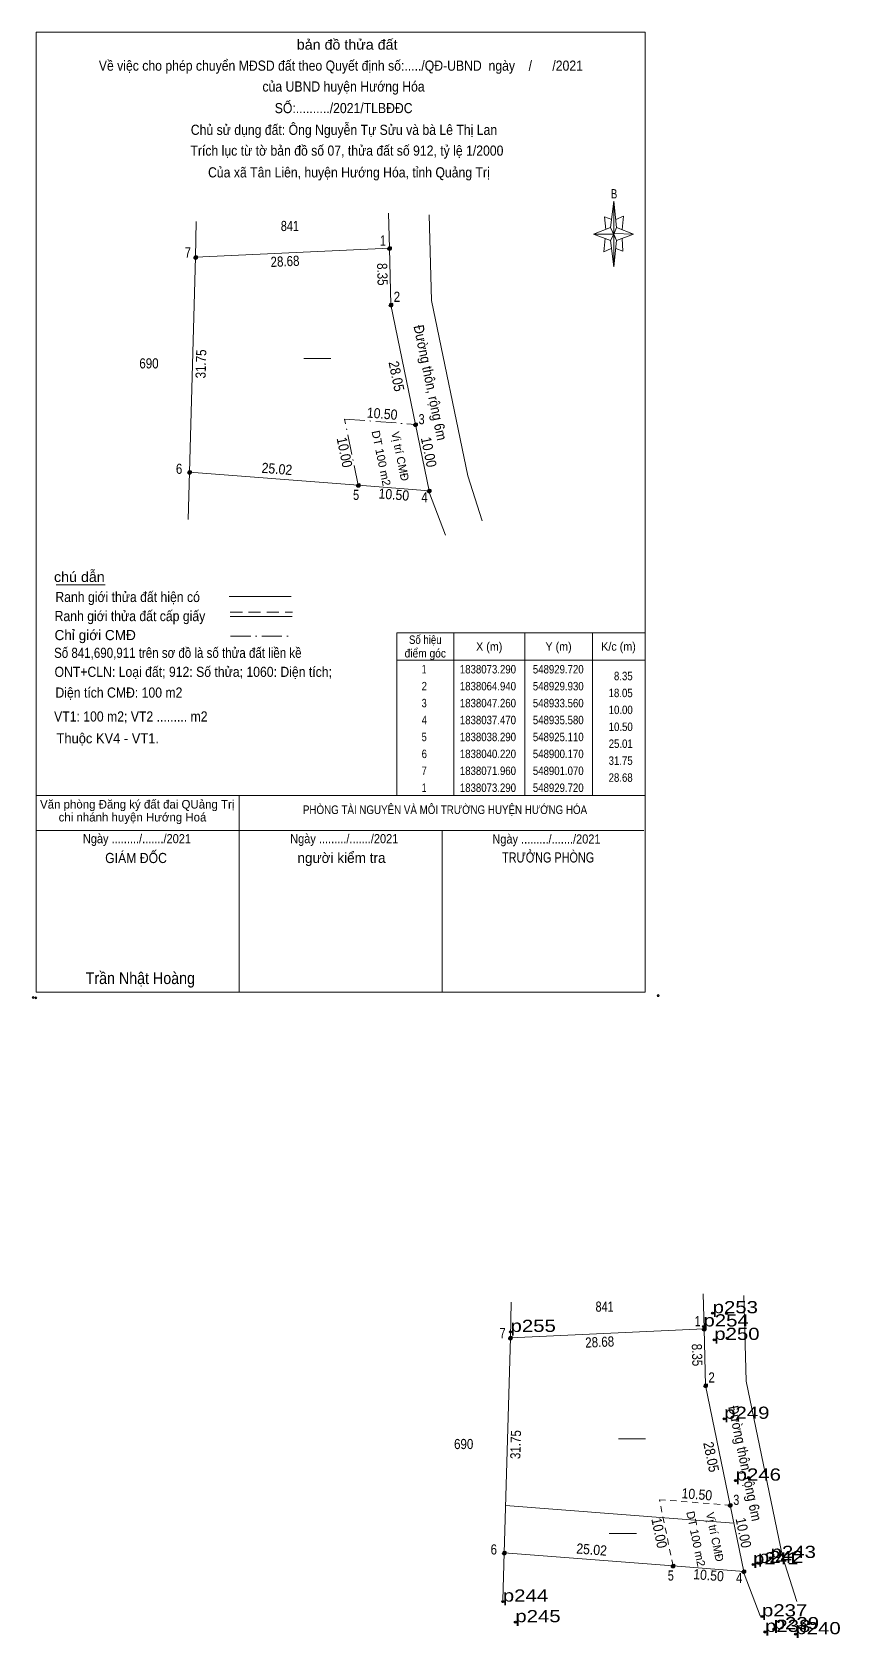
# Model space of a CAD drawing. Header units: metres. Extents: x 548830 to 548950, y 1838028 to 1838265.
import ezdxf
from ezdxf.enums import TextEntityAlignment as Align

# ---------------------------------------------------------------- set-up
doc = ezdxf.new("R2010")
doc.units = ezdxf.units.M
doc.header["$LTSCALE"] = 0.6
doc.header["$PDMODE"] = 32
doc.header["$PDSIZE"] = 0.3
for name, pattern in [('DOT_DASHED', [7.7, 5, -1.2, 0.3, -1.2]), ('MEDIUM_DASHED', [4.5, 3, -1.5]), ('SHORT_DASHED', [2.7, 1.5, -1.2])]:
    doc.linetypes.add(name, pattern=pattern)
for name, color, linetype, lineweight in [('10', 7, 'Continuous', 13), ('17', 7, 'Continuous', 13), ('18', 7, 'Continuous', 13), ('4', 7, 'Continuous', 13), ('5', 7, 'Continuous', 13), ('6', 7, 'Continuous', 13), ('63', 7, 'SHORT_DASHED', 13)]:
    doc.layers.add(name, color=color, linetype=linetype, lineweight=lineweight)
doc.layers.add('12', color=7, linetype='Continuous')
doc.layers.add('7', color=7, linetype='Continuous')

msp = doc.modelspace()

# ---------------------------------------------------------------- hatches: boundary and pattern name
at = {"layer": '63'}
for points in [[(548854.86, 1838231.56, 1), (548854.26, 1838231.56, 1)], [(548883.51, 1838232.89, 1), (548882.91, 1838232.89, 1)], [(548883.72, 1838224.54, 1), (548883.12, 1838224.54, 1)], [(548887.35, 1838206.86, 1), (548886.75, 1838206.86, 1)], [(548853.96, 1838199.82, 1), (548853.36, 1838199.82, 1)], [(548878.9, 1838197.89, 1), (548878.3, 1838197.89, 1)], [(548889.37, 1838197.07, 1), (548888.77, 1838197.07, 1)], [(548930.02, 1838073.29, 1), (548929.42, 1838073.29, 1)], [(548901.37, 1838071.96, 1), (548900.77, 1838071.96, 1)], [(548930.23, 1838064.94, 1), (548929.63, 1838064.94, 1)], [(548933.86, 1838047.26, 1), (548933.26, 1838047.26, 1)], [(548900.47, 1838040.22, 1), (548899.87, 1838040.22, 1)], [(548925.41, 1838038.29, 1), (548924.81, 1838038.29, 1)], [(548935.88, 1838037.47, 1), (548935.28, 1838037.47, 1)]]:
    msp.add_hatch(color=256, dxfattribs=at).paths.add_polyline_path(points)

# ---------------------------------------------------------------- linework, layer by layer
at = {"layer": '10'}
for p, q in [((548854.56, 1838231.56), (548883.21, 1838232.89)), ((548870.54, 1838216.63), (548874.54, 1838216.63)), ((548889.07, 1838197.07), (548889.14, 1838196.71)), ((548901.07, 1838071.96), (548929.72, 1838073.29)), ((548917.05, 1838057.03), (548921.05, 1838057.03)), ((548915.69, 1838043.05), (548919.69, 1838043.05)), ((548935.58, 1838037.47), (548935.65, 1838037.11))]:
    msp.add_line(p, q, dxfattribs=at)
at = {"layer": '10', "linetype": 'DOT_DASHED'}
msp.add_line((548876.58, 1838207.67), (548887.05, 1838206.86), dxfattribs=at)
at = {"layer": '10', "linetype": 'SHORT_DASHED'}
msp.add_line((548923.09, 1838048.07), (548933.56, 1838047.26), dxfattribs=at)
at = {"layer": '10'}
for points in [[(548853.46, 1838192.82), (548853.66, 1838199.82), (548854.56, 1838231.56)], [(548853.66, 1838199.82), (548878.6, 1838197.89), (548889.07, 1838197.07)], [(548899.97, 1838033.22), (548900.17, 1838040.22), (548901.07, 1838071.96)], [(548900.17, 1838040.22), (548925.11, 1838038.29), (548935.58, 1838037.47)]]:
    msp.add_lwpolyline(points, dxfattribs=at)
at = {"layer": '17'}
for p, q in [((548833.93, 1838183.18), (548841.17, 1838183.18)), ((548934.11, 1838044.61), (548900.37, 1838047.23))]:
    msp.add_line(p, q, dxfattribs=at)
at = {"layer": '18'}
for p, q in [((548883.42, 1838224.54), (548883.21, 1838232.89)), ((548891.48, 1838190.5), (548889.14, 1838196.71)), ((548929.93, 1838064.94), (548929.72, 1838073.29)), ((548937.99, 1838030.9), (548935.65, 1838037.11))]:
    msp.add_line(p, q, dxfattribs=at)
for points in [[(548889.07, 1838197.07), (548887.05, 1838206.86), (548883.42, 1838224.54)], [(548935.58, 1838037.47), (548933.56, 1838047.26), (548929.93, 1838064.94)]]:
    msp.add_lwpolyline(points, dxfattribs=at)
at = {"layer": '4'}
for p, q in [((548854.66, 1838236.84), (548854.56, 1838231.56)), ((548883.21, 1838232.89), (548883.08, 1838238.07)), ((548889.41, 1838225.15), (548889.09, 1838237.81)), ((548894.77, 1838199.3), (548889.41, 1838225.15)), ((548896.92, 1838192.64), (548894.77, 1838199.3)), ((548929.72, 1838073.29), (548929.59, 1838078.47)), ((548935.92, 1838065.55), (548935.6, 1838078.21)), ((548901.17, 1838077.24), (548901.07, 1838071.96)), ((548941.28, 1838039.7), (548935.92, 1838065.55)), ((548943.43, 1838033.04), (548941.28, 1838039.7))]:
    msp.add_line(p, q, dxfattribs=at)
at = {"layer": '4', "linetype": 'DOT_DASHED'}
msp.add_line((548878.6, 1838197.89), (548876.58, 1838207.67), dxfattribs=at)
at = {"layer": '4', "linetype": 'SHORT_DASHED'}
msp.add_line((548925.11, 1838038.29), (548923.09, 1838048.07), dxfattribs=at)
at = {"layer": '5'}
for p, q in [((548915.88, 1838235.95), (548916.38, 1838239.85)), ((548915.88, 1838234.05), (548913.38, 1838234.95)), ((548916.78, 1838235.95), (548919.28, 1838234.95)), ((548917.58, 1838234.35), (548917.68, 1838232.45)), ((548916.78, 1838234.05), (548916.38, 1838230.15)), ((548917.68, 1838232.45), (548916.68, 1838232.85)), ((548861.01, 1838123.01), (548861.01, 1838152.07)), ((548831.01, 1838146.91), (548920.81, 1838146.91)), ((548831.01, 1838146.91), (548920.81, 1838146.91)), ((548831.01, 1838146.91), (548920.81, 1838146.91)), ((548891.01, 1838123.01), (548891.01, 1838146.91))]:
    msp.add_line(p, q, dxfattribs=at)
for points in [[(548831.01, 1838264.81), (548921.01, 1838264.81), (548921.01, 1838123.01), (548831.01, 1838123.01)], [(548916.38, 1838239.85), (548916.78, 1838235.95), (548916.38, 1838234.95)], [(548916.38, 1838234.95), (548913.38, 1838234.95), (548915.88, 1838235.95), (548916.78, 1838234.05), (548919.28, 1838234.95), (548916.38, 1838235.05)], [(548916.38, 1838234.95), (548916.38, 1838230.15), (548915.88, 1838234.05)]]:
    msp.add_lwpolyline(points, close=True, dxfattribs=at)
for points in [[(548916.08, 1838237.15), (548914.98, 1838237.55), (548915.18, 1838235.65)], [(548916.68, 1838237.15), (548917.78, 1838237.65), (548917.58, 1838235.65)], [(548916.38, 1838234.95), (548915.88, 1838235.95), (548913.38, 1838234.95)], [(548915.08, 1838234.35), (548914.88, 1838232.35), (548915.98, 1838232.85)], [(548916.38, 1838234.95), (548916.78, 1838234.05), (548919.28, 1838234.95)], [(548921.01, 1838123.01), (548831.01, 1838123.01), (548831.01, 1838146.91)]]:
    msp.add_lwpolyline(points, dxfattribs=at)
for p in [(548830.54, 1838122.24), (548830.94, 1838122.17)]:
    msp.add_point(p, dxfattribs=at)
at = {"layer": '6'}
for p, q in [((548859.53, 1838181.44), (548868.67, 1838181.44)), ((548859.67, 1838178.51), (548868.81, 1838178.51)), ((548831.01, 1838152.07), (548921.01, 1838152.07))]:
    msp.add_line(p, q, dxfattribs=at)
at = {"layer": '6', "linetype": 'MEDIUM_DASHED'}
msp.add_line((548859.67, 1838179.13), (548868.87, 1838179.13), dxfattribs=at)
at = {"layer": '6'}
msp.add_point((548922.91, 1838122.51), dxfattribs=at)
at = {"layer": '63', "linetype": 'DOT_DASHED'}
msp.add_line((548859.7, 1838175.59), (548868.9, 1838175.59), dxfattribs=at)
at = {"layer": '63', "linetype": 'Continuous'}
for p, q in [((548892.71, 1838176.07), (548892.71, 1838152.07)), ((548903.21, 1838176.07), (548903.21, 1838152.07)), ((548913.21, 1838176.07), (548913.21, 1838152.07)), ((548884.31, 1838172.07), (548921.01, 1838172.07))]:
    msp.add_line(p, q, dxfattribs=at)
msp.add_lwpolyline([(548884.31, 1838176.07), (548921.01, 1838176.07), (548921.01, 1838152.07), (548884.31, 1838152.07)], close=True, dxfattribs=at)
at = {"layer": '63'}
for centre in [(548854.56, 1838231.56), (548883.21, 1838232.89), (548883.42, 1838224.54), (548887.05, 1838206.86), (548853.66, 1838199.82), (548878.6, 1838197.89), (548889.07, 1838197.07), (548929.72, 1838073.29), (548901.07, 1838071.96), (548929.93, 1838064.94), (548933.56, 1838047.26), (548900.17, 1838040.22), (548925.11, 1838038.29), (548935.58, 1838037.47)]:
    msp.add_circle(centre, 0.3, dxfattribs=at)
at = {"layer": '7'}
for p in [(548930.97, 1838075.6), (548933.02, 1838075.58), (548901.1, 1838072.84), (548929.61, 1838073.65), (548931.21, 1838071.66), (548933.11, 1838071.93), (548932.67, 1838060.01), (548934.64, 1838059.91), (548934.37, 1838050.88), (548936.25, 1838051.32), (548936.94, 1838038.5), (548937.66, 1838038.71), (548939.54, 1838039.46), (548899.96, 1838033.01), (548938.26, 1838030.83), (548901.81, 1838029.97), (548938.71, 1838028.53), (548940, 1838028.94), (548943.2, 1838028.2)]:
    msp.add_point(p, dxfattribs=at)

# ---------------------------------------------------------------- texts
at = {"layer": '12', "width": 1.25}
for s, p in [('p254', (548929.61, 1838073.65)), ('p254', (548929.61, 1838073.65)), ('p254', (548929.61, 1838073.65)), ('p253', (548930.97, 1838075.6)), ('p253', (548930.97, 1838075.6)), ('p253', (548930.97, 1838075.6)), ('p255', (548901.1, 1838072.84)), ('p255', (548901.1, 1838072.84)), ('p255', (548901.1, 1838072.84)), ('p250', (548931.21, 1838071.66)), ('p250', (548931.21, 1838071.66)), ('p250', (548931.21, 1838071.66)), ('p249', (548932.67, 1838060.01)), ('p249', (548932.67, 1838060.01)), ('p249', (548932.67, 1838060.01)), ('p246', (548934.37, 1838050.88)), ('p246', (548934.37, 1838050.88)), ('p246', (548934.37, 1838050.88)), ('p241', (548936.94, 1838038.5)), ('p241', (548936.94, 1838038.5)), ('p241', (548936.94, 1838038.5)), ('p242', (548937.66, 1838038.71)), ('p242', (548937.66, 1838038.71)), ('p242', (548937.66, 1838038.71)), ('p243', (548939.54, 1838039.46)), ('p243', (548939.54, 1838039.46)), ('p243', (548939.54, 1838039.46)), ('p244', (548899.96, 1838033.01)), ('p244', (548899.96, 1838033.01)), ('p244', (548899.96, 1838033.01)), ('p237', (548938.26, 1838030.83)), ('p237', (548938.26, 1838030.83)), ('p237', (548938.26, 1838030.83)), ('p245', (548901.81, 1838029.97)), ('p245', (548901.81, 1838029.97)), ('p245', (548901.81, 1838029.97)), ('p238', (548938.71, 1838028.53)), ('p238', (548938.71, 1838028.53)), ('p238', (548938.71, 1838028.53)), ('p239', (548940, 1838028.94)), ('p239', (548940, 1838028.94)), ('p239', (548940, 1838028.94)), ('p240', (548943.2, 1838028.2)), ('p240', (548943.2, 1838028.2)), ('p240', (548943.2, 1838028.2))]:
    msp.add_text(s, height=1.8, dxfattribs=at).set_placement(p)
at = {"layer": '4'}
for s, width, p in [('841', 0.8, (548868.49, 1838235.43)), ('690', 0.85, (548847.665, 1838215.14)), ('841', 0.8, (548915, 1838075.83)), ('690', 0.85, (548894.175, 1838055.54))]:
    msp.add_text(s, height=1.5, dxfattribs=dict(at, width=width)).set_placement(p, align=Align.CENTER)
for s, rotation, width, p in [('28.68', 2.658, 0.85, (548867.8002, 1838230.2117)), ('8.35', 271.441, 0.85, (548881.4122, 1838229.0239)), ('Đường thôn, rộng 6m', 281.714, 0.9, (548888.5133, 1838212.8923)), ('31.75', 88.376, 0.85, (548856.0916, 1838215.7837)), ('28.05', 281.622, 0.9, (548883.5146, 1838213.8311)), ('28.68', 2.658, 0.85, (548914.3102, 1838070.6117)), ('8.35', 271.441, 0.85, (548927.9222, 1838069.4239)), ('Đường thôn, rộng 6m', 281.714, 0.9, (548935.0233, 1838053.2923)), ('31.75', 88.376, 0.85, (548902.6016, 1838056.1837)), ('28.05', 281.622, 0.9, (548930.0246, 1838054.2311))]:
    msp.add_text(s, height=1.5, rotation=rotation, dxfattribs=dict(at, width=width)).set_placement(p, align=Align.CENTER)
at = {"layer": '4', "width": 0.85}
for p in [(548884.78, 1838224.97), (548931.29, 1838065.37)]:
    msp.add_text(' 2', height=1.5, dxfattribs=at).set_placement(p, align=Align.RIGHT)
at = {"layer": '5'}
for s, height, width, p in [('bản đồ thửa đất', 1.5, 1.05, (548876.95, 1838262.22)), ('Về việc cho phép chuyển MĐSD đất theo Quyết định số:...../QĐ-UBND  ngày    /      /2021', 1.5, 0.9, (548876.025, 1838259.11)), ('của UBND huyện Hướng Hóa', 1.5, 0.9, (548876.42, 1838256.03)), ('SỐ:........../2021/TLBĐĐC', 1.5, 0.9, (548876.435, 1838252.84)), ('Chủ sử dụng đất: Ông Nguyễn Tự Sửu và bà Lê Thị Lan', 1.5, 0.9, (548876.48, 1838249.63)), ('Trích lục từ tờ bản đồ số 07, thửa đất số 912, tỷ lệ 1/2000', 1.5, 0.9, (548876.92, 1838246.56)), ('Của xã Tân Liên, huyện Hướng Hóa, tỉnh Quảng Trị', 1.5, 0.9, (548877.21, 1838243.35)), ('B', 1.378, 0.75, (548916.41, 1838240.24)), ('Ngày ........./......./2021', 1.35, 0.9, (548845.885, 1838145.02)), ('Ngày ........./......./2021', 1.35, 0.9, (548876.525, 1838145.02)), ('Ngày ........./......./2021', 1.35, 0.9, (548906.405, 1838144.97)), ('GIÁM ĐỐC', 1.5, 0.9, (548845.755, 1838142.09)), ('TRƯỞNG PHÒNG', 1.5, 0.8, (548906.655, 1838142.17)), ('Trần Nhật Hoàng', 1.75, 0.9, (548846.385, 1838124.22))]:
    msp.add_text(s, height=height, dxfattribs=dict(at, width=width)).set_placement(p, align=Align.CENTER)
msp.add_text('người kiểm tra', height=1.5, dxfattribs=at).set_placement((548876.115, 1838142.11), align=Align.CENTER)
at = {"layer": '6'}
for s, width, p in [('chú dẫn', 1.05, (548833.63, 1838183.6)), ('Ranh giới thửa đất hiện có ', 0.9, (548833.83, 1838180.64)), ('Ranh giới thửa đất cấp giấy', 0.9, (548833.72, 1838177.82)), ('Số 841,690,911 trên sơ đồ là số thửa đất liền kề', 0.85, (548833.64, 1838172.39)), ('ONT+CLN: Loại đất; 912: Số thửa; 1060: Diện tích;', 0.9, (548833.71, 1838169.58)), ('Diện tích CMĐ: 100 m2  ', 0.9, (548833.84, 1838166.52)), ('VT1: 100 m2; VT2 ......... m2', 0.9, (548833.64, 1838162.99)), ('Thuộc KV4 - VT1.', 0.95, (548834, 1838159.77))]:
    msp.add_text(s, height=1.5, dxfattribs=dict(at, width=width)).set_placement(p)
msp.add_text('Chỉ giới CMĐ', height=1.5, dxfattribs=at).set_placement((548833.71, 1838175.01))
for s, p in [(' Văn phòng Đăng ký đất đai QUảng Trị', (548845.69, 1838150.14)), ('chi nhánh huyện Hướng Hoá', (548845.23, 1838148.23))]:
    msp.add_text(s, height=1.267, dxfattribs=at).set_placement(p, align=Align.CENTER)
at = {"layer": '6', "width": 0.85}
msp.add_text('PHÒNG TÀI NGUYÊN VÀ MÔI TRƯỜNG HUYỆN HƯỚNG HÓA', height=1.27, dxfattribs=at).set_placement((548891.415, 1838149.33), align=Align.CENTER)
at = {"layer": '63'}
for s, height, width, p in [(' 1', 1.5, 0.75, (548882.65, 1838233.28)), (' 7', 1.5, 0.8, (548853.86, 1838231.52)), (' 3', 1.5, 0.8, (548888.4, 1838206.9)), (' 6', 1.5, 0.85, (548852.59, 1838199.57)), (' 5', 1.5, 0.8, (548878.72, 1838195.72)), (' 4', 1.5, 0.85, (548888.85, 1838195.35)), ('8.35', 1.25, 0.85, (548919.15, 1838169.09)), ('18.05', 1.25, 0.85, (548919.15, 1838166.59)), ('10.00', 1.25, 0.85, (548919.16, 1838164.09)), ('10.50', 1.25, 0.85, (548919.16, 1838161.59)), ('25.01', 1.25, 0.85, (548919.16, 1838159.09)), ('31.75', 1.25, 0.85, (548919.15, 1838156.59)), ('28.68', 1.25, 0.85, (548919.15, 1838154.09)), (' 7', 1.5, 0.8, (548900.37, 1838071.92)), (' 1', 1.5, 0.75, (548929.16, 1838073.68)), (' 3', 1.5, 0.8, (548934.91, 1838047.3)), (' 6', 1.5, 0.85, (548899.1, 1838039.97)), (' 5', 1.5, 0.8, (548925.23, 1838036.12)), (' 4', 1.5, 0.85, (548935.36, 1838035.75))]:
    msp.add_text(s, height=height, dxfattribs=dict(at, width=width)).set_placement(p, align=Align.RIGHT)
for s, height, rotation, width, p in [('10.50', 1.5, 355.522, 0.9, (548882.0714, 1838207.7152)), ('DT 100 m2', 1.2, 281.658, 1.05, (548881.3936, 1838201.7612)), ('10.00', 1.5, 281.658, 0.9, (548875.8422, 1838202.6016)), ('10.00', 1.5, 281.658, 0.9, (548888.2922, 1838202.6416)), ('25.02', 1.5, 355.575, 0.9, (548866.5171, 1838199.5577)), ('10.50', 1.5, 355.522, 0.9, (548883.8014, 1838195.7652)), ('10.50', 1.5, 355.522, 0.9, (548928.5814, 1838048.1152)), ('10.00', 1.5, 281.658, 0.9, (548922.3522, 1838043.0016)), ('DT 100 m2', 1.2, 281.658, 1.05, (548927.9036, 1838042.1612)), ('10.00', 1.5, 281.658, 0.9, (548934.8022, 1838043.0416)), ('25.02', 1.5, 355.575, 0.9, (548913.0271, 1838039.9577)), ('10.50', 1.5, 355.522, 0.9, (548930.3114, 1838036.1652))]:
    msp.add_text(s, height=height, rotation=rotation, dxfattribs=dict(at, width=width)).set_placement(p, align=Align.CENTER)
for p in [(548884.2028, 1838202.0412), (548930.7128, 1838042.4412)]:
    msp.add_text('Vị trí CMĐ', height=1.2, rotation=281.658, dxfattribs=at).set_placement(p, align=Align.CENTER)
for s, width, p in [('Số hiệu', 0.85, (548888.5, 1838174.45)), ('điểm góc', 0.9, (548888.5, 1838172.45)), ('X (m)', 0.95, (548897.95, 1838173.45)), ('Y (m)', 0.95, (548908.195, 1838173.45)), ('K/c (m)', 0.95, (548917.055, 1838173.45)), (' 1', 0.75, (548888.15, 1838170.09)), ('1838073.290', 0.85, (548897.76, 1838170.09)), ('548929.720', 0.85, (548908.15, 1838170.09)), (' 2', 0.85, (548888.155, 1838167.59)), ('1838064.940', 0.85, (548897.76, 1838167.59)), ('548929.930', 0.85, (548908.15, 1838167.59)), (' 3', 0.8, (548888.155, 1838165.09)), ('1838047.260', 0.85, (548897.76, 1838165.09)), ('548933.560', 0.85, (548908.15, 1838165.09)), (' 4', 0.85, (548888.16, 1838162.59)), ('1838037.470', 0.85, (548897.76, 1838162.59)), ('548935.580', 0.85, (548908.15, 1838162.59)), (' 5', 0.8, (548888.155, 1838160.09)), ('1838038.290', 0.85, (548897.76, 1838160.09)), ('548925.110', 0.85, (548908.15, 1838160.09)), (' 6', 0.85, (548888.155, 1838157.59)), ('1838040.220', 0.85, (548897.76, 1838157.59)), ('548900.170', 0.85, (548908.15, 1838157.59)), (' 7', 0.8, (548888.155, 1838155.09)), ('1838071.960', 0.85, (548897.76, 1838155.09)), ('548901.070', 0.85, (548908.15, 1838155.09)), (' 1', 0.75, (548888.15, 1838152.59)), ('1838073.290', 0.85, (548897.76, 1838152.59)), ('548929.720', 0.85, (548908.15, 1838152.59))]:
    msp.add_text(s, height=1.25, dxfattribs=dict(at, width=width)).set_placement(p, align=Align.CENTER)

doc.saveas('drawing.dxf')
